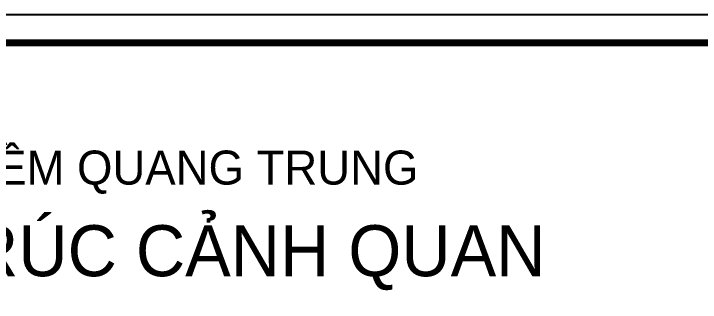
# Model space of a CAD drawing. Header units: millimetres. Extents: x 89040 to 596321, y -313033 to 2401191.
# Drawn here: x 595918.1 to 596114.4, y 1200874.4 to 1200956.9 of the extents above; entities that cross this region are included whole.
import ezdxf

# ---------------------------------------------------------------- set-up
doc = ezdxf.new("R2010")
doc.units = ezdxf.units.MM
doc.header["$MEASUREMENT"] = 0
doc.layers.add('KHUNGTEN', color=7, linetype='Continuous', lineweight=25)
doc.layers.add('TEXT', color=7, linetype='Continuous', lineweight=25)
doc.styles.add('T1', font='VAVOB.TTF')
doc.styles.add('VN2', font='VFRANKO.TTF')

msp = doc.modelspace()

# ---------------------------------------------------------------- linework, layer by layer
at = {"layer": 'KHUNGTEN', "color": 7, "const_width": 0.6}
msp.add_lwpolyline([(595240.78, 1199890.06), (596320.27, 1199890.06), (596320.27, 1200956.63), (595240.73, 1200956.63), (595240.78, 1199890.06)], dxfattribs=at)
at = {"layer": 'KHUNGTEN', "linetype": 'Continuous', "lineweight": 0, "ltscale": 1.5, "const_width": 2}
msp.add_lwpolyline([(595248.73, 1199898.06), (596312.27, 1199898.06), (596312.27, 1200948.63), (595248.73, 1200948.63)], close=True, dxfattribs=at)

# ---------------------------------------------------------------- texts
at = {"layer": 'TEXT'}
for s, height, style, p in [('ÑIEÀU CHÆNH QUY HOAÏCH CHI TIEÁT TYÛ LEÄ 1/500 COÂNG VIEÂN PHAÀN MEÀM QUANG TRUNG', 9.7321, 'T1', (595490.03, 1200908.03)), ('SÔ ÑOÀ TOÅ CHÖÙC KHOÂNG GIAN KIEÁN TRUÙC CAÛNH QUAN', 14.5981, 'VN2', (595545.43, 1200881.81, -0.01))]:
    msp.add_text(s, height=height, dxfattribs=dict(at, style=style)).set_placement(p)

doc.saveas('drawing.dxf')
